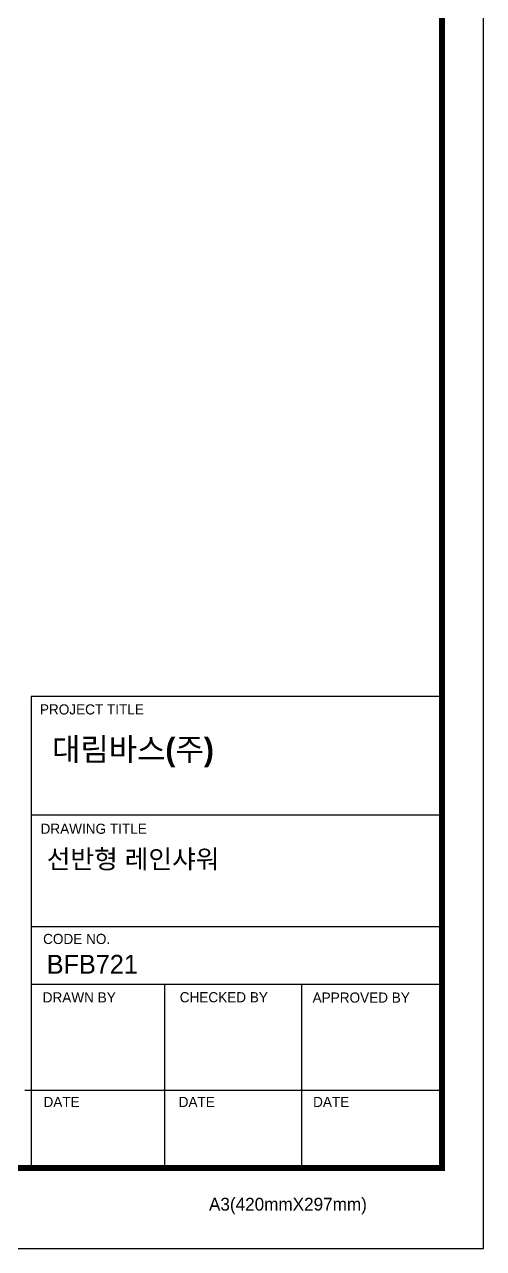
# Model space of a CAD drawing. Extents: x 16296684858 to 16296688009, y -37409618718 to -37409616409.
# Drawn here: x 16296687447 to 16296688009, y -37409618718 to -37409617217 of the extents above; entities that cross this region are included whole.
import ezdxf

# ---------------------------------------------------------------- set-up
doc = ezdxf.new("R2010")
doc.units = 0
doc.header["$LTSCALE"] = 10
doc.header["$MEASUREMENT"] = 0
doc.layers.get('0').update_dxf_attribs({"linetype": 'CONTINUOUS'})
doc.styles.add('Daelim Dimension', font='')
doc.styles.get('Daelim Dimension').set_extended_font_data('나눔고딕')

msp = doc.modelspace()

# ---------------------------------------------------------------- linework, layer by layer
at = {"color": 5, "ltscale": 40}
for p, q in [((16296687958.365749, -37409618040.848991), (16296687454.79715, -37409618040.848991)), ((16296687958.365749, -37409618186.402344), (16296687454.79715, -37409618186.402344)), ((16296687958.365749, -37409618186.402344), (16296687454.79715, -37409618186.402344)), ((16296687958.365749, -37409618323.324463), (16296687454.79715, -37409618323.324463)), ((16296687958.365749, -37409618323.324463), (16296687454.79715, -37409618323.324463)), ((16296687958.365749, -37409618393.943222), (16296687454.79715, -37409618393.943222)), ((16296687958.365749, -37409618393.943222), (16296687454.79715, -37409618393.943222)), ((16296687618.360609, -37409618393.943222), (16296687618.360609, -37409618618.74659)), ((16296687786.224119, -37409618393.943222), (16296687786.224119, -37409618618.74659)), ((16296687958.365749, -37409618523.803543), (16296687446.837549, -37409618523.803543)), ((16296687958.365749, -37409618523.803543), (16296687458.720461, -37409618523.803543)), ((16296687958.365749, -37409618618.74659), (16296687526.806129, -37409618618.74659))]:
    msp.add_line(p, q, dxfattribs=at)
at = {"color": 5, "ltscale": 0.5}
msp.add_line((16296687454.79715, -37409618040.848991), (16296687454.79715, -37409618621.792641), dxfattribs=at)
at = {"ltscale": 0.5}
msp.add_lwpolyline([(16296684858.499121, -37409618717.603394), (16296688009.339121, -37409618717.603394), (16296688009.339121, -37409616408.923378), (16296684858.499121, -37409616408.923378)], close=True, dxfattribs=at)
at = {"color": 5, "linetype": 'ByBlock', "lineweight": 200, "const_width": 7.26}
msp.add_lwpolyline([(16296684909.165159, -37409618618.747757), (16296687958.36516, -37409618618.747757), (16296687958.36516, -37409616462.527771), (16296684909.165159, -37409616462.527771)], close=True, dxfattribs=at)

# ---------------------------------------------------------------- texts
at = {"color": 5, "ltscale": 40, "style": 'Daelim Dimension'}
for s, height, p in [('PROJECT TITLE', 12.43401454, (16296687465.457529, -37409618062.766876)), ('DRAWING TITLE', 12.43401454, (16296687466.254721, -37409618209.108559)), ('CODE NO.', 12.4340145, (16296687469.37285, -37409618344.250954)), ('DRAWN BY', 12.4340145, (16296687468.885241, -37409618415.923576)), ('CHECKED BY', 12.4340145, (16296687636.88249, -37409618415.703056)), ('APPROVED BY', 12.43401454, (16296687799.81328, -37409618416.104683)), ('DATE', 12.4340145, (16296687469.856421, -37409618544.077087)), ('DATE', 12.4340145, (16296687635.56027, -37409618544.077087)), ('DATE', 12.4340145, (16296687800.38505, -37409618544.077087)), ('A3(420mmX297mm)', 15.69307722, (16296687672.732849, -37409618671.095779))]:
    msp.add_text(s, height=height, dxfattribs=at).set_placement(p)
at = {"attachment_point": 1, "style": 'Daelim Dimension'}
for s, insert, char_height, width in [('{\\fPretendard Variable SemiBold|b0|i0|c129|p2;\\C7;대림바스(주)}', (16296687480.29777, -37409618091.618111), 27.69850796, 445.17769886), ('선반형 레인샤워', (16296687473.84668, -37409618228.487839), 23.1231, 538.6236702), ('BFB721', (16296687473.84668, -37409618357.499573), 23.1231, 538.6236702)]:
    msp.add_mtext(s, dxfattribs=dict(at, insert=insert, char_height=char_height, width=width))

doc.saveas('drawing.dxf')
